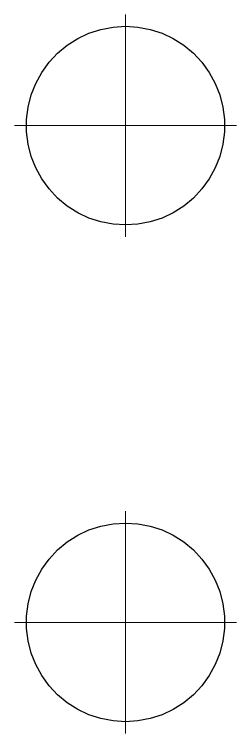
# Paper-space layout '01_三视图' of a CAD drawing. Header units: millimetres. Extents: x 8 to 451, y 8 to 289.
# Drawn here: x 165.85 to 168.65, y 163.6 to 172.65 of the extents above; entities that cross this region are included whole.
import ezdxf

# ---------------------------------------------------------------- set-up
doc = ezdxf.new("R2010")
doc.units = ezdxf.units.MM
doc.layers.add('ANNOTATIONS', color=7, linetype='CONTINUOUS', lineweight=18)
doc.layers.add('VISIBLE', color=7, linetype='CONTINUOUS', lineweight=25)

psp = doc.layouts.new('01_三视图')

# ---------------------------------------------------------------- linework, layer by layer
at = {"layer": 'ANNOTATIONS'}
for p, q in [((167.25, 169.85), (167.25, 172.65)), ((165.85, 171.25), (168.65, 171.25)), ((167.25, 163.6), (167.25, 166.4)), ((165.85, 165), (168.65, 165))]:
    psp.add_line(p, q, dxfattribs=at)
at = {"layer": 'VISIBLE'}
for points in [[(167.25, 170), (167.0933, 170.0099), (166.9391, 170.0393), (166.7898, 170.0878), (166.6478, 170.1546), (166.5153, 170.2387), (166.3943, 170.3388), (166.2869, 170.4532), (166.1946, 170.5802), (166.119, 170.7178), (166.0612, 170.8637), (166.0221, 171.0158), (166.0025, 171.1715), (166.0025, 171.3285), (166.0221, 171.4842), (166.0612, 171.6363), (166.119, 171.7822), (166.1946, 171.9198), (166.2869, 172.0468), (166.3943, 172.1612), (166.5153, 172.2613), (166.6478, 172.3454), (166.7898, 172.4122), (166.9391, 172.4607), (167.0933, 172.4901), (167.25, 172.5), (167.4067, 172.4901), (167.5609, 172.4607), (167.7102, 172.4122), (167.8522, 172.3454), (167.9847, 172.2613), (168.1057, 172.1612), (168.2131, 172.0468), (168.3054, 171.9198), (168.381, 171.7822), (168.4388, 171.6363), (168.4779, 171.4842), (168.4975, 171.3285), (168.4975, 171.1715), (168.4779, 171.0158), (168.4388, 170.8637), (168.381, 170.7178), (168.3054, 170.5802), (168.2131, 170.4532), (168.1057, 170.3388), (167.9847, 170.2387), (167.8522, 170.1546), (167.7102, 170.0878), (167.5609, 170.0393), (167.4067, 170.0099), (167.25, 170)], [(167.25, 163.75), (167.0933, 163.7599), (166.9391, 163.7893), (166.7898, 163.8378), (166.6478, 163.9046), (166.5153, 163.9887), (166.3943, 164.0888), (166.2869, 164.2032), (166.1946, 164.3302), (166.119, 164.4678), (166.0612, 164.6137), (166.0221, 164.7658), (166.0025, 164.9215), (166.0025, 165.0785), (166.0221, 165.2342), (166.0612, 165.3863), (166.119, 165.5322), (166.1946, 165.6698), (166.2869, 165.7968), (166.3943, 165.9112), (166.5153, 166.0113), (166.6478, 166.0954), (166.7898, 166.1622), (166.9391, 166.2107), (167.0933, 166.2401), (167.25, 166.25), (167.4067, 166.2401), (167.5609, 166.2107), (167.7102, 166.1622), (167.8522, 166.0954), (167.9847, 166.0113), (168.1057, 165.9112), (168.2131, 165.7968), (168.3054, 165.6698), (168.381, 165.5322), (168.4388, 165.3863), (168.4779, 165.2342), (168.4975, 165.0785), (168.4975, 164.9215), (168.4779, 164.7658), (168.4388, 164.6137), (168.381, 164.4678), (168.3054, 164.3302), (168.2131, 164.2032), (168.1057, 164.0888), (167.9847, 163.9887), (167.8522, 163.9046), (167.7102, 163.8378), (167.5609, 163.7893), (167.4067, 163.7599), (167.25, 163.75)]]:
    psp.add_lwpolyline(points, dxfattribs=at)

doc.saveas('drawing.dxf')
